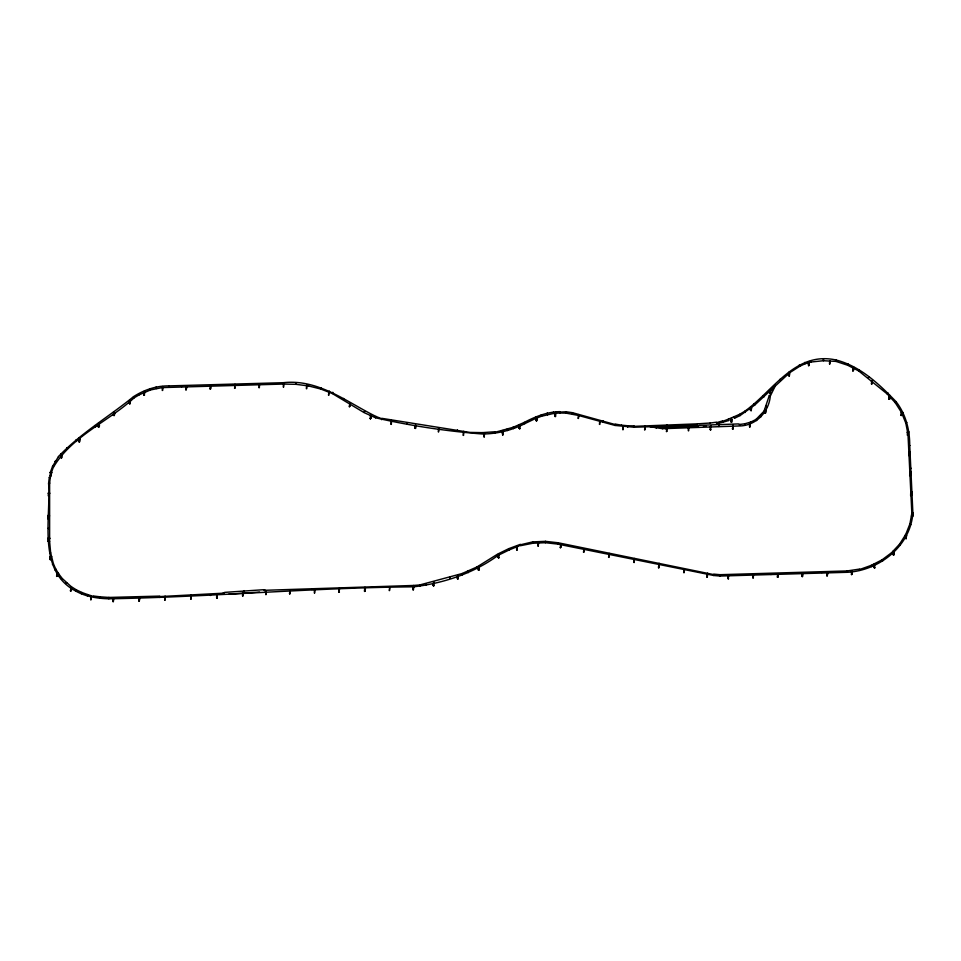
<?xml version="1.0" encoding="UTF-8"?>
<svg xmlns="http://www.w3.org/2000/svg" width="961" height="961" viewBox="0 0 961 961"><rect width="100%" height="100%" fill="white"/><g stroke="black" fill="none" stroke-linecap="round" stroke-linejoin="round"><path stroke-width="1.44" d="M48.579 483.407L49.576 483.515L50.296 477.401L49.311 477.293L48.579 483.407C51.161 518.087 36.674 570.618 75.763 591.075C85.841 596.757 97.433 598.463 108.845 598.811C210.555 597.009 311.905 587.748 413.662 586.823C443.694 583.207 473.593 573.321 498.182 555.314M314.74 592.985L314.944 589.141M339.617 588.252L338.993 592.192L339.197 588.264M364.687 588.012C366.778 587.243 363.294 596.541 365.144 587.411M389.205 590.559L389.818 586.618L389.625 590.547M644.963 429.831L645.155 425.987M666.898 431.489C665.384 432.955 669.036 425.11 666.297 429.147L666.922 425.291M666.478 431.513L667.102 427.645M666.297 429.147L666.922 425.206L666.453 425.795M688.713 430.708L688.701 425.086M710.575 426.588L710.419 429.939L710.575 426.396M48.242 495.804L48.458 493.341M48.05 518.736L49.047 518.772L48.05 518.736L48.182 515.805L49.275 515.925M48.326 515.408L48.266 516.273L48.218 515.408L49.419 515.432L49.047 518.772M48.398 492.849L48.458 493.714L48.506 492.849M49.455 493.75L49.455 493.365M49.323 515.432L49.383 516.213M113.098 598.295C114.167 598.499 112.557 605.898 113.146 597.802M139.045 597.61C141.111 596.841 137.639 606.139 139.501 597.021M165.112 600.205L165.316 596.361M191.119 599.196L191.323 595.352M733.219 425.194L732.594 429.147L732.799 425.206M162.685 390.454L162.902 386.61M185.99 386.382C188.056 385.613 184.596 394.911 186.458 385.793M234.556 388.376L235.193 384.424M258.929 387.691L259.566 383.751L259.35 387.679M283.255 387.019L283.495 383.667M827.037 572.492C829.115 571.867 825.571 580.552 827.493 571.903M827.457 572.3L827.289 575.831M728.822 574.822L728.174 578.774L728.39 574.834M753.28 578.029L753.508 574.185M718.888 426.48L718.888 423.933M829.475 364.015L829.739 360.663M99.932 597.286L99.872 598.174L99.968 596.805L93.697 596.036M622.752 429.651L623.521 425.843M623.172 429.687L623.1 425.723M859.759 570.426L859.615 569.068L847.109 570.942L847.242 572.3L847.242 570.93L720.101 574.69L720.113 576.059L720.233 574.702L713.891 574.137L713.771 575.507L720.113 576.059L847.242 572.3C879.003 570.618 910.115 546.497 912.842 513.594M770.914 573.669L770.974 574.558M821.859 572.576L821.763 572.155M49.311 477.293L50.248 477.965L51.474 472.416M50.152 475.467L50.44 472.115L51.594 472.428L51.113 475.719L50.152 475.467L51.113 475.719M49.564 493.654L49.6 492.885M48.182 516.177L48.218 515.408M48.362 537.968L48.434 538.845L48.362 537.968L49.564 537.968L49.431 538.833M48.218 541.307L49.215 541.295L48.218 541.307L48.326 538.364L49.576 538.34M58.489 456.98L58.537 456.499C80.628 433.231 108.773 416.786 133.543 396.641C144.03 389.878 156.319 385.709 168.872 385.89L283.291 382.694C318.608 378.79 346.525 401.986 376.075 416.509L376.027 416.99M50.104 559.338L50.272 556.407L51.45 556.203L51.173 559.542L50.104 559.338L51.173 559.542M50.2 559.71L50.368 556.779L51.546 556.563M61.144 454.109L62.045 454.829L61.432 458.001L60.675 457.4L61.216 454.169M60.675 457.4L61.168 454.661M61.432 458.001L61.768 455.106L60.867 454.385M56.663 573.573L57.948 572.996L57.588 575.999L56.723 576.42L56.951 573.957M56.723 576.42L56.987 573.465M57.732 572.672L57.816 573.537L57.648 572.708M79.222 438.636L79.979 438.901L79.331 442.024L78.682 441.339L79.258 438.144M79.331 442.024L79.979 438.901M70.477 590.859L71.378 587.123L71.402 590.366L70.477 590.859L71.402 590.366M70.826 591.087L71.378 587.123M97.938 426.576L98.13 423.549L99.247 424.137C100.412 428.198 96.785 426.143 98.911 427.02M98.587 427.261L99.127 424.558M99.247 424.137L98.815 424.798M90.658 599.724L91.199 595.832M91.067 599.832L91.175 595.916M93.782 596.541L87.643 594.583L87.367 595.928L87.763 594.619L81.829 592.469L81.433 593.766L81.925 592.505L76.267 589.802L75.763 591.075L76.375 589.862L71.114 586.558M113.83 412.137C113.626 410.755 116.005 416.497 113.338 415.008L113.927 411.813M113.999 415.693L114.647 412.569M129.603 400.293L130.42 400.725L129.771 403.848L129.339 400.701M129.771 403.848L130.36 400.653M112.942 601.646L113.134 597.718M113.362 601.634L113.53 598.283M138.756 394.022L139.321 394.767L134.059 397.866L133.543 396.641L134.156 397.806C108.473 421.615 71.679 436.186 53.42 467.262L52.555 466.397L58.537 456.499M144.174 395.271L143.898 391.451L144.859 392.22L144.174 395.271L143.91 392.016M138.877 600.961L139.081 597.033M139.297 600.949L139.465 597.598M162.265 390.466L162.481 386.526M159.634 596.589L223.877 593.153M159.706 597.478L159.694 596.096L108.833 597.442L108.845 598.811L108.941 597.442L99.968 596.805M181.593 386.911L181.545 386.022M164.679 600.217L164.884 596.288M185.821 389.734L186.038 385.805M186.254 389.722L186.422 386.37M190.698 599.208L190.891 595.279M210.879 386.094L210.195 389.049L210.363 385.697M210.615 389.037L210.783 385.685M210.423 594.607L210.519 595.496M232.394 384.592L232.49 385.001M216.549 597.093L217.222 594.018L217.078 597.946L217.222 594.018M216.657 597.982L216.802 594.054M242.484 595.195L243.133 592.517L243.013 596.048M242.592 596.084L242.749 592.24M283.675 387.031L283.915 383.679M265.716 594.583L265.873 591.231M266.137 594.571L266.293 591.219M306.331 388.64L306.739 384.724L306.751 388.7M290.222 590.438L289.633 593.802L289.802 590.45M328.65 392.617C329.863 388.821 328.242 395.391 328.854 395.247M328.458 395.091L329.155 391.247M311.917 589.237L312.025 589.646M314.319 592.997L314.511 589.069M349.203 406.647L350.08 402.899L349.564 406.863M350.116 406.143L350.02 402.971M371.114 415.524L370.49 418.804L370.369 415.693M370.49 418.804L370.73 415.368M501.137 430.636L513.126 427.297L524.358 422.372L524.766 423.657C511.708 430.408 497.173 433.867 482.494 434C446.613 431.237 410.671 425.783 375.631 417.807L375.991 416.485L381.985 418.852M364.519 591.363L364.724 587.435M364.952 591.351L365.108 588M381.673 419.693L381.889 418.347L469.893 432.402L482.578 432.63M390.959 424.342L391.439 420.438L391.595 421.963M391.367 424.426L391.367 421.014M415.849 425.098L415.464 428.438L415.32 425.411M415.056 428.366L415.428 425.026M415.464 428.438L415.296 425.507M413.723 586.823L413.038 589.79L413.194 586.438M413.458 589.766L413.614 586.414M438.252 431.777L438.672 427.957M438.66 431.849L439.105 427.933M433.819 582.066L433.471 585.982L433.375 582.666M433.471 585.982L433.783 582.546M434.144 582.907L434.144 583.399M463.166 435.381L463.598 431.453L463.851 432.486M463.586 435.441L463.586 431.549M457.916 575.098L457.604 579.111L457.508 575.795M457.604 579.111L457.904 575.675M483.767 435.946L484.44 432.87L484.284 436.799L484.032 432.991M483.863 436.835L484.02 432.906M478.53 570.329L478.854 567.458C477.881 563.614 480.548 572.324 477.941 569.597L478.17 567.134M478.878 570.113L478.506 566.918M494.939 432.258L501.186 430.624M495.155 433.123L495.107 431.753L482.434 432.63M502.327 433.711C504.008 424.185 501.93 438.817 503.011 434.48M502.603 434.576L502.591 430.756M497.966 557.236L498.543 554.016L498.831 557.836L497.966 557.236L498.543 554.016M498.459 558.017L498.591 554.101M519.048 428.005L519.649 424.81L519.865 428.654L519.048 428.005L519.649 424.81M519.481 428.81L519.264 424.966M516.525 549.103C518.724 538.665 516.177 557.848 516.79 546.148M516.946 549.92L516.742 546.064M520.321 544.827L532.73 541.884L545.44 541.331L558.101 542.761L713.963 574.642M535.95 420.209L536.166 417.182L537.043 418.023C537.764 422.384 535.097 419.537 536.731 420.894M536.346 421.038L536.562 417.038M536.622 418.564L536.166 417.182M537.776 545.091L538.46 542.112L538.28 545.944L538.448 542.016M537.86 545.968L538.028 542.04M555.854 412.305C554.557 424.438 555.806 407.272 555.506 413.795M555.278 416.269L555.434 412.329M559.734 412.113L566.149 411.764L572.444 412.689L615.304 424.582M535.733 418.419L541.56 416.221L541.199 414.924L541.463 416.257L553.632 413.446L553.44 412.089L553.5 413.458L559.831 413.002L559.782 411.632C547.181 411.873 535.241 416.606 524.25 422.42L524.694 423.693L535.818 418.383M560.575 547.674L561.008 544.334L560.575 547.674L560.84 544.719L560.371 545.115M561.008 544.334L561.056 543.854M578.054 418.383L578.594 414.575M578.45 418.491L579.039 414.611M583.483 552.287L583.916 548.959M583.892 552.371L584.336 549.043M599.4 424.354L599.904 421.038M599.808 424.462L599.604 421.879M697.59 425.206L634.032 427.237L615.052 425.447L615.268 424.089L621.539 425.17M608.577 557.356L609.082 553.452L608.998 557.44M633.972 426.348L697.566 423.837M634.032 427.237L634.068 425.867L627.701 425.759M633.828 562.449L634.332 558.545L634.248 562.545M658.453 567.422C660.219 554.593 657.949 576.636 658.886 564.095M658.862 567.507L659.306 564.179M688.052 427.573L688.544 428.438L688.28 425.098M688.124 428.462L688.388 425.507L688.292 430.732M684.508 569.272L684.076 572.6L683.932 569.561M683.667 572.516L684.1 569.176M684.076 572.6L683.908 569.645M716.293 422.708L722.504 420.93L722.708 422.275L716.546 423.573M706.815 577.189L707.32 573.285M707.236 577.273L707.74 573.369M728.714 420.498L728.426 419.176L722.372 421.435L722.708 422.275L728.714 420.498L728.342 419.2L739.61 414.323L740.054 415.584L734.504 418.263L734.06 417.002L734.504 418.263M731.369 422.335L731.165 418.479L732.066 419.308L731.369 422.335L731.165 419.056M731.753 422.179L731.549 418.9M751.682 407.945L751.082 410.695L750.385 410.035L750.889 406.755L751.382 408.197M749.64 426.696C750.385 413.963 748.883 435.309 750.313 423.633M750.385 410.035L750.913 407.32M751.082 410.695L751.346 407.74M764.512 412.846L764.824 409.506L765.953 409.903L765.437 413.182L764.512 412.846L765.437 413.182M765.593 412.822L765.809 410.263L764.872 410.035M769.413 392.989C768.788 387.739 771.911 390.538 770.157 393.59L769.689 392.713L770.157 393.59M752.859 578.029L753.076 574.101M650.02 426.72L662.573 428.702L738.817 425.975C755.73 426.083 769.16 412.041 770.362 395.5L769.353 395.74L770.278 396.088L775.323 385.817M769.557 390.37L769.881 389.698M770.47 391.091L770.782 390.418M789.077 375.955C790.819 374.778 787.383 370.706 789.714 372.808L789.077 375.955L788.585 372.844M778.182 574.342L777.497 577.309L777.665 573.957M777.497 577.309L777.761 574.354M777.917 577.297L778.086 573.945M808.405 364.712C810.543 354.213 807.949 373.793 808.669 361.756M808.742 365.552L808.633 361.672M802.447 573.717L802.183 576.576L802.351 573.224M802.603 576.564L802.771 573.212M829.896 364.039L830.16 360.687M826.868 575.843L827.073 571.915M852.743 370.958L853.548 367.15L853.116 371.15M853.608 370.381L853.5 367.234M852.215 571.555L851.53 574.57L852.023 570.678M851.53 574.57L851.59 570.654M851.951 574.51L851.566 571.23M872.276 380.22L871.651 384.076L871.531 380.928L872.24 380.712M871.651 384.076L872.66 380.412M859.41 569.585L871.363 565.32L871.663 566.642L871.207 565.38L882.15 559.795L882.618 561.044L882.006 559.879L891.664 552.647M888.877 399.019L889.057 396.124L889.982 395.464L889.91 398.767L888.877 399.019L889.91 398.767M873.885 567.29L874.462 564.071L874.762 567.867L873.885 567.29L874.15 564.335M889.057 396.124L889.141 399.32M874.402 568.059L874.102 564.251M890.138 396.304L890.174 395.812M901.334 415.608L901.55 413.146C901.31 410.539 904.061 413.23 902.235 415.248L901.154 415.26L901.322 412.341M902.415 411.909L902.463 412.786L902.319 411.945M893.298 551.17L894.235 551.866L893.622 555.05L892.841 554.473L893.382 551.23M892.841 554.473L893.069 552.01M893.622 555.05L893.886 552.095M907.376 432.27L908.601 431.717L907.448 432.642M908.601 431.717L908.301 435.057L907.328 435.189L907.412 431.873M908.746 455.562L908.89 452.235L910.091 452.223L909.743 455.55L908.734 455.19L909.743 455.55M910.091 452.223L909.959 453.087L909.995 452.223M909.827 472.259L909.899 473.124L909.827 472.259L911.028 472.247L910.668 475.575L909.659 475.214L910.668 475.575M909.671 475.599L909.923 472.259M905.454 535.757C904.806 534.196 907.628 535.385 906.319 536.214L906.103 538.677L905.226 538.22L905.61 534.893M906.103 538.677L906.451 535.77L905.406 535.229M910.812 492.609L911.965 492.488L911.605 495.444L910.608 495.456L910.752 492.128L911.953 492.104L911.821 492.969L911.845 492.104M911.737 513.234L911.809 514.099L911.737 513.234L912.938 513.21L912.806 514.075L912.83 513.21M912.938 513.21L912.578 516.538L911.581 516.562L911.797 513.715M627.749 426.24L627.665 427.128L627.797 425.759L621.455 425.17M295.94 383.835L296.072 382.959L295.904 384.316L308.541 385.938M307.16 384.772L306.583 385.781L306.739 384.724M463.839 432.582L464.019 431.525M911.905 512.946L909.851 524.117L910.788 524.754L909.887 523.961L905.67 534.604M244.058 590.607L244.19 593.117L244.106 592.156M560.167 547.578L560.371 546.713M561.08 543.758L560.407 544.719M609.478 553.632L608.818 554.497L609.49 553.536M634.332 558.545L634.08 559.59L634.753 558.641M769.389 395.259L763.959 411.332M50.44 472.115L50.38 472.992L50.537 472.151M51.594 472.428L51.438 473.196M50.537 471.743L52.555 466.397L53.504 466.698L51.45 472.524M765.665 410.719L765.953 409.903M329.082 392.376L329.539 391.391M370.105 418.636L370.886 417.999M771.743 390.022L775.359 385.337M853.332 368.267L853.921 367.342M905.742 534.46L899.508 544.25L900.337 545.187L899.616 544.13L891.544 552.767M905.37 535.625L905.706 534.941M905.226 538.22L906.307 538.352M349.768 403.992L350.441 403.115M71.727 587.339L70.694 588.396M764.067 411.14L755.935 419.489L756.595 420.606L756.127 419.356L750.649 422.143M871.339 383.811L872.324 383.439M789.666 372.712L754.757 405.037L740.054 415.584L739.538 414.359L744.787 411.248L745.316 412.473L744.679 411.32C773.293 391.019 795.167 350.813 836.178 360.027C860.371 366.225 879.243 384.196 896.096 401.686C905.634 414.011 909.743 429.531 909.719 444.967L912.89 513.114M788.368 375.307L789.377 375.691M98.527 423.381L98.923 424.378M129.699 399.968L130.42 400.725M78.682 441.339L79.655 441.784M113.338 415.008L114.323 415.452M129.11 403.164L130.083 403.608M889.333 396.425L890.258 395.752M789.558 372.796L799.804 366.249L799.252 365.036L799.696 366.309L805.27 363.666L804.825 362.393L805.102 363.726L811.12 361.985L810.844 360.663M476.968 566.966L497.642 554.101L508.705 548.683L520.369 544.346L520.766 545.163L509.066 549.992L508.705 548.683L509.162 549.944L498.098 555.374M51.45 472.896L50.32 472.488M56.903 573.513L57.948 572.996M56.519 576.095L57.588 575.999M143.682 394.478L144.546 395.091M139.249 394.803L150.529 389.95L162.649 387.499M477.052 566.918L462.001 573.573L419.813 584.937L419.981 586.294L419.921 584.925L413.59 585.453M901.502 412.689L902.595 412.257M901.154 415.26L902.235 415.248M750.841 422.071L744.811 423.777L745.087 425.11L744.955 423.741L739.946 424.438M457.28 578.258L458.013 578.99M433.159 585.129L433.879 585.862M749.34 425.843L750.048 426.588M264.611 590.751L265.464 590.426L263.65 589.706L224.766 592.372L222.808 593.357L223.613 593.574M503.3 431.609L502.567 430.672M739.393 425.014L740.246 424.702L738.432 423.921L699.44 425.315L697.47 426.24L698.275 426.48M520.562 545.692L532.935 543.229L532.73 541.884L532.766 543.253L545.464 542.701L545.44 541.331L545.283 542.701L557.945 544.118L558.101 542.761L557.848 544.106L713.771 575.507M710.143 423.02L716.425 422.215L716.582 423.092M810.94 362.021L823.553 360.711L823.457 359.354L823.373 360.723L836.094 361.396L836.178 360.027L835.806 361.336L847.83 365.3L848.203 363.991L847.674 365.24L858.786 370.982L859.314 369.733L858.641 370.898L887.195 393.95L887.916 392.833L887.111 393.866L895.28 402.719L896.096 401.686L895.184 402.599L901.55 412.545L905.827 423.164L906.8 422.396L905.779 423.008L907.989 434.24M555.17 415.38L555.698 416.233M242.857 593.129L243.181 592.216M228.838 594.174L259.554 592.06M697.53 423.837L710.215 423.008M645.191 427.357L644.735 425.915M666.958 426.672L666.49 425.218M644.891 428.942L644.531 429.843M667.174 428.63L666.67 427.573M710.623 426.095L711.116 426.972M710.696 427.08L711.044 426.083M413.398 588.877L413.038 589.79M698.431 426.047L662.549 427.333L662.573 428.702L662.694 427.333L656.351 426.768L656.231 428.125L656.495 426.792L650.068 426.24M703.428 426.3L706.227 426.191M264.119 590.318L413.65 585.453M802.555 575.675L802.183 576.576M283.303 384.064L162.962 387.583M235.253 385.505L234.772 384.436M210.567 388.148L210.195 389.049M908.89 452.235L908.962 453.099L910.115 452.595M911.749 513.606L912.95 513.582L912.578 516.538M283.255 384.064L296.024 384.328M559.734 413.002L566.101 413.134L566.149 411.764L565.957 413.122L578.378 415.44M48.627 482.927L49.624 482.951L49.624 541.572M308.409 385.914L320.722 389.013L321.022 387.667L320.59 388.965L332.35 393.554L332.77 392.256L332.194 393.481L364.183 412.665L375.631 417.807M615.052 425.447L578.726 415.536M893.033 551.458L893.958 552.155M893.117 554.185L893.886 554.761M60.951 457.124L61.708 457.724M769.593 389.974L770.506 390.695M50.332 557.176L50.272 556.407M71.222 586.642L62.285 578.534L58.717 573.897M750.577 407.02L751.418 407.8M750.697 409.782L751.382 410.431M909.887 472.752L910.896 473.112L910.92 472.247M113.542 411.981L114.335 412.81M78.874 438.324L79.667 439.141M874.258 567.098L874.762 567.867M498.327 557.056L498.831 557.836M58.765 573.981L55.69 568.948L54.777 569.849L55.75 569.056L53.384 563.735L52.423 564.527L53.432 563.867L50.645 552.743L49.624 553.404L50.657 552.863L49.624 541.524M519.42 427.849L519.865 428.654M516.91 548.947L517.33 549.764M808.802 364.591L809.138 365.432M749.568 422.804L749.94 423.825M51.353 556.215L51.305 556.707M908.505 431.729L908.457 432.21M484.188 435.922L484.284 436.799M216.97 597.069L217.078 597.946M538.196 545.067L538.28 545.944M710.84 429.915L710.359 429.05L710.419 429.939M688.905 426.78L688.989 427.849M339.425 592.18L338.933 591.303L338.993 592.192M290.066 593.79L289.573 592.913L289.633 593.802M907.977 434.132L911.857 513.606M733.015 429.135L732.534 428.258L732.594 429.147M234.928 387.475L234.989 388.364M728.594 578.762L728.138 577.885L728.174 578.774M911.605 495.444L910.608 495.456M910.848 492.128L910.824 492.993L910.752 492.128M49.467 537.968L49.54 538.737M868.504 377.745L869.176 377.096L868.504 377.745M48.254 528.346L49.203 528.85L48.254 528.346M55.197 461.268L56.002 462.241L55.197 461.268M66.753 447.982L67.402 449.123L66.753 447.982M61.54 579.123L62.357 578.618L61.54 579.123M75.907 440.282L76.52 441.447L75.931 440.282M65.816 583.399L66.561 582.822L65.816 583.399M94.983 425.591L95.583 426.756L94.983 425.591M150.168 388.652L150.409 389.986L150.168 388.652M156.259 387.103L156.403 388.46L156.259 387.103M168.872 385.89L168.884 387.259L168.872 385.89M342.993 399.247L343.545 398.515L342.993 399.247M364.219 412.173L364.772 411.452L364.219 412.173M406.791 423.669L406.959 422.792L406.791 423.669M425.927 583.844L426.203 585.177L426.023 583.82M457.184 431.093L457.328 430.216L457.184 431.093M450.024 576.972L450.313 578.306L450.024 576.972M462.001 573.573L462.361 574.87L462.085 573.549M467.719 571.411L468.163 572.672L467.803 571.351M507.18 429.219L507.492 430.528L507.264 429.195M513.03 427.333L513.438 428.618L513.126 427.297M547.241 413.266L547.434 414.611L547.241 413.266M572.215 413.554L572.444 412.689L572.215 413.554M602.799 421.783L603.076 420.93L602.799 421.783M754.097 403.908L754.757 405.037L754.133 403.884M760.355 415.681L761.112 416.702L760.463 415.572M763.07 396.1L763.779 397.193L763.118 396.064M766.265 406.215L767.19 406.923L766.301 406.095M779.984 379.439L780.644 380.556L779.984 379.439M908.722 444.991L909.671 445.448L908.722 444.991M909.779 467.707L910.728 468.163L909.779 467.707M710.491 426.372L710.227 427.297L710.491 426.372"/></g></svg>
